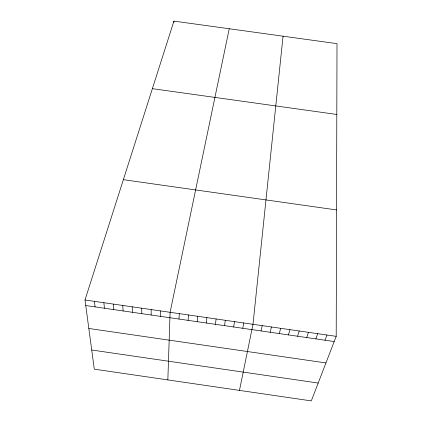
<?xml version="1.0" encoding="UTF-8"?>
<svg xmlns="http://www.w3.org/2000/svg" width="422" height="422" viewBox="0 0 422 422"><rect width="100%" height="100%" fill="white"/><g stroke="black" fill="none" stroke-linecap="round" stroke-linejoin="round"><path stroke-width="0.63" d="M336.202 336.35L337.004 43.651L173.927 21.1L84.996 299.984L94.301 369.155L311.304 400.9L336.202 336.35L84.996 299.984M160.545 316.373L160.618 310.93M173.89 22.345L173.927 21.1M167.845 379.911L170.092 312.301L229.241 28.749M179.007 319.048L179.287 313.636M188.107 320.367L188.486 314.965M197.211 321.685L197.691 316.3M283.056 36.192L252.994 324.307L239.459 390.392M206.316 323.009L206.896 317.629M215.426 324.328L216.111 318.963M224.541 325.647L225.322 320.298M233.656 326.971L234.542 321.633M242.782 328.29L243.763 322.967M261.033 330.938L262.22 325.642M270.164 332.262L271.457 326.976M279.301 333.586L280.693 328.316M288.442 334.91L289.935 329.651M297.589 336.234L299.182 330.99M306.736 337.558L308.429 332.33M315.888 338.882L317.682 333.67M325.04 340.211L326.939 335.01M152.379 88.667L336.809 114.462M123.361 179.672L336.545 209.94M85.745 305.533L334.198 341.54M88.826 328.469L325.942 362.946M91.727 350.012L318.188 383.049M94.433 301.35L95.082 306.889M103.881 302.716L104.419 308.239M113.328 304.083L113.766 309.595M122.776 305.449L123.113 310.951M132.234 306.82L132.466 312.306M141.692 308.192L141.818 313.662M151.155 309.558L151.181 315.018"/></g></svg>
